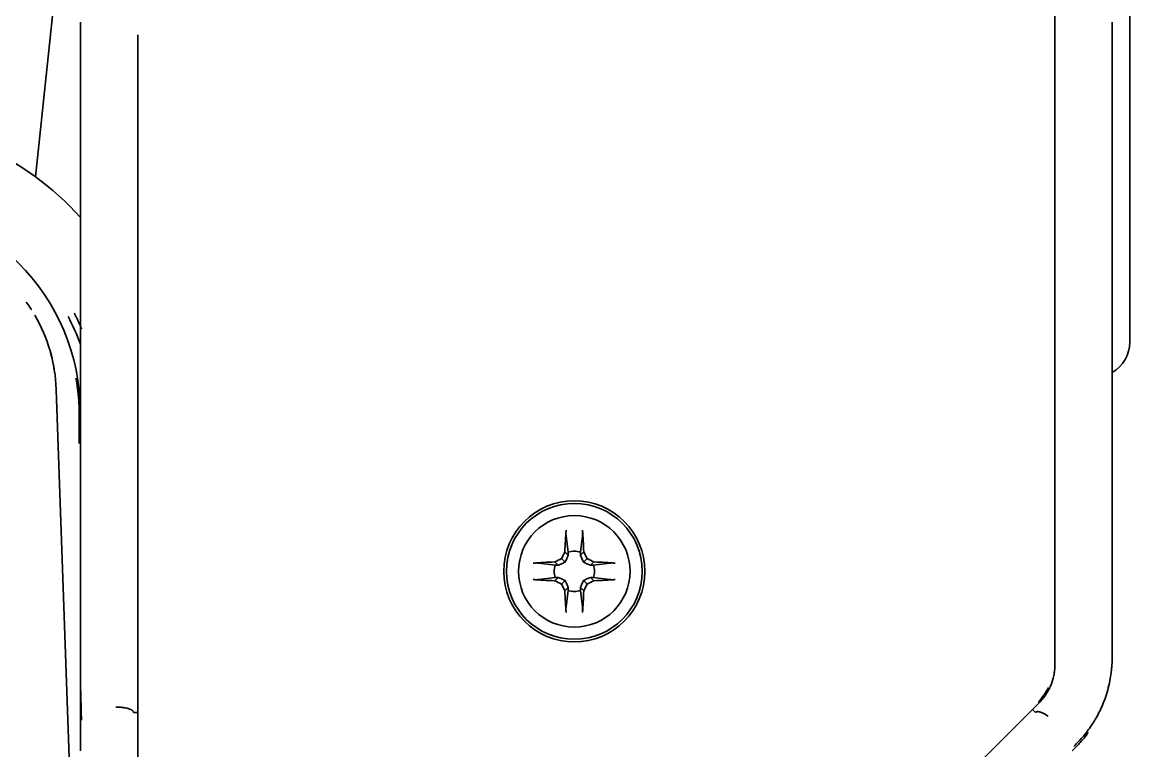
# Model space of a CAD drawing. Header units: inches. Extents: x 786 to 5593, y 691 to 5453.
# Drawn here: x 4191.9 to 4254.7, y 5292.5 to 5333.8 of the extents above; entities that cross this region are included whole.
import ezdxf

# ---------------------------------------------------------------- set-up
doc = ezdxf.new("R2010")
doc.units = ezdxf.units.IN
doc.layers.add('1', color=7, linetype='Continuous', true_color=0xffffff)
doc.layers.add('4', color=7, linetype='Continuous', true_color=0xffffff)

msp = doc.modelspace()

# ---------------------------------------------------------------- linework, layer by layer
at = {"layer": '1', "color": 7, "linetype": 'Continuous', "lineweight": 35}
for p, q in [((4254.74, 5381.676), (4254.74, 5315.676)), ((4194.142, 5338.896), (4192.685, 5325.039)), ((4195.24, 5298.563), (4195.24, 5333.808)), ((4253.74, 5333.808), (4253.74, 5298.563)), ((4198.491, 5297.87), (4198.491, 5333.08)), ((4198.491, 5333.08), (4198.491, 5333.08)), ((4250.49, 5297.87), (4250.49, 5333.08)), ((4222.89, 5303.766), (4222.772, 5304.689)), ((4223.59, 5303.766), (4223.708, 5304.689)), ((4222.893, 5303.592), (4222.705, 5303.78)), ((4223.586, 5303.592), (4223.775, 5303.78)), ((4222.15, 5303.026), (4221.228, 5303.144)), ((4222.324, 5303.023), (4222.136, 5303.211)), ((4222.722, 5303.194), (4222.519, 5303.397)), ((4223.758, 5303.194), (4223.96, 5303.397)), ((4224.155, 5303.023), (4224.344, 5303.211)), ((4224.33, 5303.026), (4225.252, 5303.144)), ((4222.15, 5302.326), (4221.228, 5302.208)), ((4222.324, 5302.33), (4222.136, 5302.141)), ((4224.155, 5302.33), (4224.344, 5302.141)), ((4224.33, 5302.326), (4225.252, 5302.208)), ((4222.722, 5302.158), (4222.519, 5301.956)), ((4222.893, 5301.761), (4222.705, 5301.572)), ((4223.586, 5301.761), (4223.775, 5301.572)), ((4223.758, 5302.158), (4223.96, 5301.956)), ((4222.89, 5301.586), (4222.772, 5300.664)), ((4223.59, 5301.586), (4223.708, 5300.664)), ((4198.491, 5297.87), (4198.491, 5297.87)), ((4198.492, 5296.529), (4198.492, 5287.942)), ((4241.619, 5287.252), (4249.608, 5295.241)), ((4249.222, 5294.853), (4249.394, 5294.679)), ((4195.24, 5292.501), (4195.24, 5294.233)), ((4198.489, 5294.677), (4198.247, 5294.676)), ((4251.672, 5292.708), (4251.464, 5292.501))]:
    msp.add_line(p, q, dxfattribs=at)
for radius in [4, 3.85, 3.16]:
    msp.add_circle((4223.24, 5302.676), radius, dxfattribs=at)
for centre, radius, start, end in [((4252.74, 5315.676), 2, 300.00094, 0), ((4223.24, 5302.676), 1.145, 72.20111, 107.79889), ((4223.24, 5302.676), 1.145, 162.20111, 197.79889), ((4223.24, 5302.676), 1.145, 342.20111, 17.79889), ((4223.24, 5302.676), 1.145, 252.20111, 287.79889)]:
    msp.add_arc(centre, radius, start, end, dxfattribs=at)
for centre, major_axis, ratio, start_param, end_param in [((4222.943, 5302.681), (0.065, 3.728), 0.072244, 0.900133, 1.272854), ((4223.536, 5302.681), (0.065, -3.728), 0.072244, 1.868738, 2.24146), ((4222.686, 5302.935), (1.559, 3.344), 0.094201, 1.359315, 1.476181), ((4223.794, 5302.935), (1.559, -3.344), 0.094201, 1.665412, 1.782277), ((4223.235, 5302.973), (3.728, 0.065), 0.072244, 1.868738, 2.24146), ((4222.981, 5303.23), (3.344, 1.559), 0.094201, 1.665412, 1.782277), ((4223.498, 5303.23), (3.344, -1.559), 0.094201, 1.359315, 1.476181), ((4223.245, 5302.973), (3.728, -0.065), 0.072244, 0.900133, 1.272854), ((4223.235, 5302.38), (-3.728, 0.065), 0.072244, 0.900133, 1.272854), ((4222.981, 5302.122), (-3.344, 1.559), 0.094201, 1.359315, 1.476181), ((4222.686, 5302.418), (-1.559, 3.344), 0.094201, 1.665412, 1.782277), ((4223.794, 5302.418), (-1.559, -3.344), 0.094201, 1.359315, 1.476181), ((4223.498, 5302.122), (-3.344, -1.559), 0.094201, 1.665412, 1.782277), ((4223.245, 5302.38), (-3.728, -0.065), 0.072244, 1.868738, 2.24146), ((4222.943, 5302.671), (-0.065, 3.728), 0.072244, 1.868738, 2.24146), ((4223.536, 5302.671), (-0.065, -3.728), 0.072244, 0.900133, 1.272854)]:
    msp.add_ellipse(centre, major_axis=major_axis, ratio=ratio, start_param=start_param, end_param=end_param, dxfattribs=at)
for points, knots in [([(4250.49, 5333.08), (4250.49, 5333.129), (4250.49, 5333.198), (4250.49, 5333.372), (4250.49, 5333.487), (4250.49, 5333.714), (4250.49, 5333.799), (4250.49, 5333.967), (4250.49, 5334.038), (4250.49, 5334.174), (4250.49, 5334.254), (4250.49, 5334.373), (4250.49, 5334.413), (4250.49, 5334.495), (4250.49, 5334.529), (4250.49, 5334.631), (4250.49, 5334.693), (4250.49, 5334.787), (4250.49, 5334.827), (4250.49, 5334.933), (4250.49, 5334.98), (4250.49, 5335.008)], [0, 0, 0, 0, 0.125, 0.125, 0.25, 0.25, 0.375, 0.375, 0.5, 0.5, 0.625, 0.625, 0.6875, 0.6875, 0.75, 0.75, 0.8125, 0.8125, 0.875, 0.875, 1, 1, 1, 1]), ([(4222.772, 5304.689), (4222.771, 5304.695), (4222.77, 5304.704), (4222.769, 5304.718), (4222.769, 5304.724), (4222.768, 5304.735), (4222.768, 5304.746), (4222.767, 5304.759), (4222.767, 5304.772), (4222.767, 5304.779), (4222.767, 5304.8), (4222.767, 5304.814), (4222.767, 5304.837), (4222.767, 5304.844), (4222.767, 5304.86), (4222.767, 5304.875), (4222.767, 5304.89), (4222.768, 5304.905), (4222.768, 5304.913), (4222.769, 5304.935), (4222.769, 5304.949), (4222.771, 5304.977), (4222.772, 5304.99), (4222.773, 5305.002)], [0, 0, 0, 0, 0.125, 0.125, 0.1875, 0.1875, 0.25, 0.3125, 0.3125, 0.375, 0.375, 0.5, 0.5, 0.5625, 0.5625, 0.625, 0.6875, 0.6875, 0.75, 0.75, 0.875, 0.875, 1, 1, 1, 1]), ([(4223.707, 5305.002), (4223.708, 5304.99), (4223.709, 5304.977), (4223.71, 5304.95), (4223.711, 5304.935), (4223.712, 5304.905), (4223.712, 5304.89), (4223.713, 5304.867), (4223.713, 5304.86), (4223.713, 5304.844), (4223.713, 5304.829), (4223.713, 5304.815), (4223.713, 5304.8), (4223.713, 5304.793), (4223.713, 5304.772), (4223.712, 5304.759), (4223.712, 5304.741), (4223.711, 5304.735), (4223.711, 5304.724), (4223.71, 5304.713), (4223.709, 5304.704), (4223.709, 5304.696), (4223.708, 5304.692), (4223.708, 5304.689)], [0, 0, 0, 0, 0.125, 0.125, 0.25, 0.25, 0.375, 0.375, 0.4375, 0.4375, 0.5, 0.5625, 0.5625, 0.625, 0.625, 0.75, 0.75, 0.8125, 0.8125, 0.875, 0.9375, 0.9375, 1, 1, 1, 1]), ([(4222.893, 5303.592), (4222.866, 5303.527), (4222.838, 5303.461), (4222.781, 5303.329), (4222.752, 5303.262), (4222.722, 5303.194)], [0, 0, 0, 0, 0.5, 0.5, 1, 1, 1, 1]), ([(4223.758, 5303.194), (4223.728, 5303.262), (4223.699, 5303.329), (4223.642, 5303.461), (4223.614, 5303.527), (4223.586, 5303.592)], [0, 0, 0, 0, 0.5, 0.5, 1, 1, 1, 1]), ([(4220.914, 5303.143), (4220.926, 5303.144), (4220.939, 5303.145), (4220.966, 5303.147), (4220.981, 5303.147), (4221.011, 5303.148), (4221.026, 5303.149), (4221.049, 5303.149), (4221.056, 5303.149), (4221.072, 5303.149), (4221.087, 5303.149), (4221.101, 5303.149), (4221.116, 5303.149), (4221.123, 5303.149), (4221.144, 5303.149), (4221.157, 5303.149), (4221.175, 5303.148), (4221.181, 5303.148), (4221.192, 5303.147), (4221.203, 5303.146), (4221.212, 5303.146), (4221.22, 5303.145), (4221.224, 5303.145), (4221.228, 5303.144)], [0, 0, 0, 0, 0.125, 0.125, 0.25, 0.25, 0.375, 0.375, 0.4375, 0.4375, 0.5, 0.5625, 0.5625, 0.625, 0.625, 0.75, 0.75, 0.8125, 0.8125, 0.875, 0.9375, 0.9375, 1, 1, 1, 1]), ([(4222.722, 5303.194), (4222.654, 5303.164), (4222.587, 5303.135), (4222.455, 5303.078), (4222.389, 5303.05), (4222.324, 5303.023)], [0, 0, 0, 0, 0.5, 0.5, 1, 1, 1, 1]), ([(4224.155, 5303.023), (4224.09, 5303.05), (4224.025, 5303.078), (4223.893, 5303.135), (4223.826, 5303.164), (4223.758, 5303.194)], [0, 0, 0, 0, 0.5, 0.5, 1, 1, 1, 1]), ([(4225.252, 5303.144), (4225.259, 5303.145), (4225.267, 5303.146), (4225.282, 5303.147), (4225.287, 5303.147), (4225.298, 5303.148), (4225.31, 5303.148), (4225.323, 5303.149), (4225.336, 5303.149), (4225.343, 5303.149), (4225.364, 5303.149), (4225.378, 5303.149), (4225.4, 5303.149), (4225.408, 5303.149), (4225.423, 5303.149), (4225.439, 5303.149), (4225.454, 5303.149), (4225.469, 5303.148), (4225.476, 5303.148), (4225.499, 5303.147), (4225.513, 5303.147), (4225.54, 5303.145), (4225.553, 5303.144), (4225.565, 5303.143)], [0, 0, 0, 0, 0.125, 0.125, 0.1875, 0.1875, 0.25, 0.3125, 0.3125, 0.375, 0.375, 0.5, 0.5, 0.5625, 0.5625, 0.625, 0.6875, 0.6875, 0.75, 0.75, 0.875, 0.875, 1, 1, 1, 1]), ([(4222.324, 5302.33), (4222.389, 5302.302), (4222.455, 5302.274), (4222.587, 5302.217), (4222.654, 5302.188), (4222.722, 5302.158)], [0, 0, 0, 0, 0.5, 0.5, 1, 1, 1, 1]), ([(4223.758, 5302.158), (4223.826, 5302.188), (4223.893, 5302.217), (4224.025, 5302.274), (4224.09, 5302.302), (4224.155, 5302.33)], [0, 0, 0, 0, 0.5, 0.5, 1, 1, 1, 1]), ([(4221.228, 5302.208), (4221.221, 5302.207), (4221.212, 5302.207), (4221.198, 5302.206), (4221.192, 5302.205), (4221.181, 5302.205), (4221.17, 5302.204), (4221.157, 5302.204), (4221.144, 5302.203), (4221.137, 5302.203), (4221.116, 5302.203), (4221.102, 5302.203), (4221.079, 5302.203), (4221.072, 5302.203), (4221.056, 5302.203), (4221.041, 5302.203), (4221.026, 5302.204), (4221.011, 5302.204), (4221.003, 5302.204), (4220.981, 5302.205), (4220.967, 5302.206), (4220.939, 5302.207), (4220.926, 5302.208), (4220.914, 5302.209)], [0, 0, 0, 0, 0.125, 0.125, 0.1875, 0.1875, 0.25, 0.3125, 0.3125, 0.375, 0.375, 0.5, 0.5, 0.5625, 0.5625, 0.625, 0.6875, 0.6875, 0.75, 0.75, 0.875, 0.875, 1, 1, 1, 1]), ([(4222.722, 5302.158), (4222.752, 5302.09), (4222.781, 5302.023), (4222.838, 5301.891), (4222.866, 5301.826), (4222.893, 5301.761)], [0, 0, 0, 0, 0.5, 0.5, 1, 1, 1, 1]), ([(4223.586, 5301.761), (4223.614, 5301.826), (4223.642, 5301.891), (4223.699, 5302.023), (4223.728, 5302.09), (4223.758, 5302.158)], [0, 0, 0, 0, 0.5, 0.5, 1, 1, 1, 1]), ([(4225.565, 5302.209), (4225.553, 5302.208), (4225.541, 5302.207), (4225.513, 5302.206), (4225.499, 5302.205), (4225.469, 5302.204), (4225.454, 5302.204), (4225.431, 5302.203), (4225.423, 5302.203), (4225.408, 5302.203), (4225.393, 5302.203), (4225.378, 5302.203), (4225.364, 5302.203), (4225.357, 5302.203), (4225.336, 5302.203), (4225.323, 5302.204), (4225.304, 5302.204), (4225.298, 5302.205), (4225.287, 5302.205), (4225.277, 5302.206), (4225.268, 5302.207), (4225.259, 5302.207), (4225.256, 5302.208), (4225.252, 5302.208)], [0, 0, 0, 0, 0.125, 0.125, 0.25, 0.25, 0.375, 0.375, 0.4375, 0.4375, 0.5, 0.5625, 0.5625, 0.625, 0.625, 0.75, 0.75, 0.8125, 0.8125, 0.875, 0.9375, 0.9375, 1, 1, 1, 1]), ([(4222.773, 5300.351), (4222.772, 5300.363), (4222.771, 5300.376), (4222.77, 5300.403), (4222.769, 5300.417), (4222.768, 5300.447), (4222.767, 5300.462), (4222.767, 5300.485), (4222.767, 5300.493), (4222.767, 5300.508), (4222.767, 5300.523), (4222.767, 5300.538), (4222.767, 5300.552), (4222.767, 5300.559), (4222.767, 5300.58), (4222.767, 5300.593), (4222.768, 5300.612), (4222.768, 5300.618), (4222.769, 5300.629), (4222.77, 5300.639), (4222.77, 5300.648), (4222.771, 5300.657), (4222.771, 5300.66), (4222.772, 5300.664)], [0, 0, 0, 0, 0.125, 0.125, 0.25, 0.25, 0.375, 0.375, 0.4375, 0.4375, 0.5, 0.5625, 0.5625, 0.625, 0.625, 0.75, 0.75, 0.8125, 0.8125, 0.875, 0.9375, 0.9375, 1, 1, 1, 1]), ([(4223.708, 5300.664), (4223.709, 5300.657), (4223.709, 5300.649), (4223.71, 5300.634), (4223.711, 5300.629), (4223.711, 5300.618), (4223.712, 5300.606), (4223.712, 5300.593), (4223.713, 5300.58), (4223.713, 5300.573), (4223.713, 5300.552), (4223.713, 5300.538), (4223.713, 5300.516), (4223.713, 5300.508), (4223.713, 5300.493), (4223.713, 5300.477), (4223.712, 5300.462), (4223.712, 5300.447), (4223.712, 5300.44), (4223.711, 5300.417), (4223.71, 5300.403), (4223.709, 5300.376), (4223.708, 5300.363), (4223.707, 5300.351)], [0, 0, 0, 0, 0.125, 0.125, 0.1875, 0.1875, 0.25, 0.3125, 0.3125, 0.375, 0.375, 0.5, 0.5, 0.5625, 0.5625, 0.625, 0.6875, 0.6875, 0.75, 0.75, 0.875, 0.875, 1, 1, 1, 1]), ([(4195.24, 5294.233), (4195.24, 5294.244), (4195.24, 5294.267), (4195.24, 5294.303), (4195.24, 5294.34), (4195.24, 5294.377), (4195.24, 5294.415), (4195.24, 5294.454), (4195.24, 5294.494), (4195.24, 5294.534), (4195.24, 5294.575), (4195.24, 5294.617), (4195.24, 5294.66), (4195.24, 5294.703), (4195.24, 5294.748), (4195.24, 5294.792), (4195.24, 5294.838), (4195.24, 5294.884), (4195.24, 5294.931), (4195.24, 5294.979), (4195.24, 5295.042), (4195.24, 5295.127), (4195.24, 5295.239), (4195.24, 5295.371), (4195.24, 5295.569), (4195.24, 5295.801), (4195.24, 5296.054), (4195.24, 5296.323), (4195.24, 5296.627), (4195.24, 5296.962), (4195.24, 5297.216), (4195.24, 5297.41), (4195.24, 5297.562), (4195.24, 5297.731), (4195.24, 5297.877), (4195.24, 5297.993), (4195.24, 5298.072), (4195.24, 5298.146), (4195.24, 5298.216), (4195.24, 5298.28), (4195.24, 5298.34), (4195.24, 5298.394), (4195.24, 5298.443), (4195.24, 5298.488), (4195.24, 5298.527), (4195.24, 5298.552), (4195.24, 5298.563)], [0, 0, 0, 0, 0.013179, 0.026356, 0.039529, 0.0527, 0.065868, 0.079034, 0.092197, 0.105359, 0.118519, 0.131676, 0.144832, 0.157987, 0.171139, 0.184291, 0.19744, 0.210588, 0.223735, 0.23688, 0.250024, 0.275281, 0.304535, 0.337783, 0.375028, 0.449528, 0.500014, 0.545331, 0.624998, 0.691882, 0.749985, 0.776818, 0.806595, 0.839319, 0.87499, 0.891178, 0.906401, 0.92066, 0.933954, 0.946284, 0.957649, 0.96805, 0.977485, 0.985955, 0.99346, 1, 1, 1, 1]), ([(4253.74, 5297.78), (4253.74, 5297.791), (4253.74, 5297.815), (4253.74, 5297.85), (4253.74, 5297.884), (4253.74, 5297.918), (4253.74, 5297.952), (4253.74, 5297.984), (4253.74, 5298.016), (4253.74, 5298.048), (4253.74, 5298.078), (4253.74, 5298.109), (4253.74, 5298.138), (4253.74, 5298.167), (4253.74, 5298.195), (4253.74, 5298.223), (4253.74, 5298.25), (4253.74, 5298.277), (4253.74, 5298.303), (4253.74, 5298.328), (4253.74, 5298.352), (4253.74, 5298.376), (4253.74, 5298.399), (4253.74, 5298.422), (4253.74, 5298.444), (4253.74, 5298.465), (4253.74, 5298.486), (4253.74, 5298.506), (4253.74, 5298.526), (4253.74, 5298.545), (4253.74, 5298.557), (4253.74, 5298.563)], [0, 0, 0, 0, 0.045822, 0.090837, 0.135046, 0.178447, 0.221042, 0.262828, 0.303807, 0.343977, 0.383338, 0.42189, 0.459633, 0.496565, 0.532688, 0.567999, 0.602498, 0.636186, 0.669061, 0.701124, 0.732373, 0.762807, 0.792428, 0.821233, 0.849223, 0.876396, 0.902752, 0.928292, 0.953013, 0.976916, 1, 1, 1, 1]), ([(4198.491, 5297.87), (4198.491, 5297.816), (4198.491, 5297.762), (4198.491, 5297.653), (4198.491, 5297.599), (4198.491, 5297.491), (4198.491, 5297.438), (4198.491, 5297.331), (4198.491, 5297.277), (4198.491, 5297.172), (4198.491, 5297.119), (4198.492, 5297.015), (4198.492, 5296.963), (4198.492, 5296.861), (4198.492, 5296.811), (4198.492, 5296.711), (4198.492, 5296.661), (4198.492, 5296.613)], [0, 0, 0, 0, 0.125, 0.125, 0.25, 0.25, 0.375, 0.375, 0.5, 0.5, 0.625, 0.625, 0.75, 0.75, 0.875, 0.875, 1, 1, 1, 1]), ([(4198.492, 5296.529), (4198.492, 5296.555), (4198.492, 5296.581), (4198.492, 5296.634), (4198.492, 5296.661), (4198.492, 5296.742), (4198.492, 5296.796), (4198.492, 5296.905), (4198.492, 5296.96), (4198.491, 5297.071), (4198.491, 5297.127), (4198.491, 5297.24), (4198.491, 5297.297), (4198.491, 5297.41), (4198.491, 5297.468), (4198.491, 5297.582), (4198.491, 5297.669), (4198.491, 5297.755), (4198.491, 5297.813), (4198.491, 5297.842), (4198.491, 5297.87)], [0, 0, 0, 0, 0.0625, 0.0625, 0.125, 0.125, 0.25, 0.25, 0.375, 0.375, 0.5, 0.5, 0.625, 0.625, 0.75, 0.75, 0.875, 0.9375, 0.9375, 1, 1, 1, 1]), ([(4249.614, 5295.247), (4249.683, 5295.315), (4249.748, 5295.387), (4249.87, 5295.537), (4249.928, 5295.614), (4250.036, 5295.776), (4250.086, 5295.859), (4250.156, 5295.989), (4250.178, 5296.032), (4250.22, 5296.121), (4250.241, 5296.167), (4250.335, 5296.394), (4250.392, 5296.581), (4250.45, 5296.867), (4250.464, 5296.963), (4250.479, 5297.109), (4250.483, 5297.157), (4250.488, 5297.254), (4250.49, 5297.303), (4250.49, 5297.351)], [0, 0, 0, 0, 0.125, 0.125, 0.25, 0.25, 0.375, 0.375, 0.4375, 0.4375, 0.5, 0.5, 0.75, 0.75, 0.875, 0.875, 0.9375, 0.9375, 1, 1, 1, 1]), ([(4253.734, 5297.782), (4253.734, 5297.605), (4253.726, 5297.428), (4253.705, 5297.163), (4253.697, 5297.074), (4253.676, 5296.899), (4253.664, 5296.811), (4253.623, 5296.549), (4253.556, 5296.203), (4253.462, 5295.862), (4253.409, 5295.693)], [0, 0, 0, 0, 0.25, 0.25, 0.375, 0.375, 0.5, 0.5, 0.75, 1, 1, 1, 1]), ([(4253.74, 5297.78), (4253.74, 5297.77), (4253.74, 5297.76), (4253.74, 5297.741), (4253.74, 5297.732), (4253.74, 5297.704), (4253.74, 5297.686), (4253.739, 5297.661), (4253.739, 5297.653), (4253.739, 5297.636), (4253.739, 5297.629), (4253.739, 5297.605), (4253.739, 5297.591), (4253.738, 5297.577)], [0, 0, 0, 0, 0.125, 0.125, 0.25, 0.25, 0.5, 0.5, 0.625, 0.625, 0.75, 0.75, 1, 1, 1, 1]), ([(4250.122, 5296.098), (4250.048, 5295.942), (4249.963, 5295.796), (4249.769, 5295.519), (4249.661, 5295.39), (4249.541, 5295.268)], [0, 0, 0, 0, 0.5, 0.5, 1, 1, 1, 1]), ([(4195.295, 5294.234), (4195.294, 5294.267), (4195.292, 5294.3), (4195.29, 5294.366), (4195.287, 5294.466), (4195.284, 5294.566), (4195.278, 5294.77), (4195.274, 5294.908), (4195.27, 5295.118), (4195.268, 5295.224), (4195.266, 5295.331), (4195.265, 5295.403), (4195.264, 5295.439), (4195.261, 5295.62), (4195.259, 5295.765), (4195.258, 5295.911)], [0, 0, 0, 0, 0.0625, 0.0625, 0.125, 0.25, 0.25, 0.5, 0.5, 0.625, 0.6875, 0.6875, 0.75, 0.75, 1, 1, 1, 1]), ([(4253.409, 5295.693), (4253.362, 5295.543), (4253.31, 5295.397), (4253.197, 5295.111), (4253.136, 5294.97), (4253.007, 5294.695), (4252.937, 5294.561), (4252.846, 5294.396), (4252.827, 5294.363), (4252.789, 5294.298), (4252.77, 5294.265), (4252.712, 5294.169), (4252.673, 5294.106), (4252.553, 5293.919), (4252.47, 5293.8), (4252.299, 5293.569), (4252.212, 5293.459), (4252.032, 5293.245), (4251.94, 5293.142), (4251.752, 5292.943), (4251.656, 5292.848), (4251.559, 5292.756)], [0, 0, 0, 0, 0.125, 0.125, 0.25, 0.25, 0.375, 0.375, 0.40625, 0.40625, 0.4375, 0.4375, 0.5, 0.5, 0.625, 0.625, 0.75, 0.75, 0.875, 0.875, 1, 1, 1, 1]), ([(4198.247, 5294.677), (4198.246, 5294.697), (4198.239, 5294.717), (4198.219, 5294.747), (4198.211, 5294.756), (4198.192, 5294.776), (4198.18, 5294.785), (4198.142, 5294.813), (4198.111, 5294.831), (4198.066, 5294.852), (4198.056, 5294.856), (4198.037, 5294.864), (4198.027, 5294.868), (4197.995, 5294.88), (4197.973, 5294.887), (4197.904, 5294.909), (4197.854, 5294.921), (4197.786, 5294.935), (4197.772, 5294.938), (4197.744, 5294.943), (4197.701, 5294.95), (4197.628, 5294.961), (4197.567, 5294.968), (4197.521, 5294.972), (4197.505, 5294.973), (4197.473, 5294.976), (4197.457, 5294.977), (4197.409, 5294.98), (4197.377, 5294.981), (4197.328, 5294.983), (4197.311, 5294.983), (4197.279, 5294.984), (4197.263, 5294.984), (4197.247, 5294.984)], [0, 0, 0, 0, 0.125, 0.125, 0.1875, 0.1875, 0.25, 0.25, 0.375, 0.375, 0.40625, 0.40625, 0.4375, 0.4375, 0.5, 0.5, 0.625, 0.625, 0.65625, 0.65625, 0.6875, 0.75, 0.8125, 0.8125, 0.84375, 0.84375, 0.875, 0.875, 0.9375, 0.9375, 0.96875, 0.96875, 1, 1, 1, 1]), ([(4249.395, 5294.679), (4249.408, 5294.692), (4249.44, 5294.712), (4249.482, 5294.721), (4249.517, 5294.723), (4249.53, 5294.723), (4249.555, 5294.722), (4249.569, 5294.72), (4249.61, 5294.714), (4249.639, 5294.707), (4249.686, 5294.692), (4249.702, 5294.687), (4249.735, 5294.674), (4249.752, 5294.667), (4249.803, 5294.644), (4249.838, 5294.626), (4249.892, 5294.596), (4249.911, 5294.585), (4249.948, 5294.563), (4249.967, 5294.551), (4249.995, 5294.532), (4250.009, 5294.522), (4250.024, 5294.512), (4250.033, 5294.506), (4250.038, 5294.502), (4250.061, 5294.485), (4250.08, 5294.472), (4250.099, 5294.457)], [0, 0, 0, 0, 0.125, 0.25, 0.25, 0.3125, 0.3125, 0.375, 0.375, 0.5, 0.5, 0.5625, 0.5625, 0.625, 0.625, 0.75, 0.75, 0.8125, 0.8125, 0.875, 0.875, 0.90625, 0.921875, 0.921875, 0.9375, 0.9375, 1, 1, 1, 1]), ([(4251.707, 5292.744), (4251.859, 5292.896), (4252.005, 5293.058), (4252.226, 5293.327), (4252.306, 5293.429), (4252.382, 5293.533)], [0, 0, 0, 0, 0.631014, 0.631014, 1, 1, 1, 1])]:
    msp.add_open_spline(points, degree=3, knots=knots, dxfattribs=at)
for points, degree in [([(4222.89, 5303.766), (4222.891, 5303.708), (4222.892, 5303.65), (4222.893, 5303.592)], 3), ([(4223.586, 5303.592), (4223.588, 5303.65), (4223.589, 5303.708), (4223.59, 5303.766)], 3), ([(4222.324, 5303.023), (4222.266, 5303.024), (4222.208, 5303.025), (4222.15, 5303.026)], 3), ([(4224.33, 5303.026), (4224.272, 5303.025), (4224.214, 5303.024), (4224.155, 5303.023)], 3), ([(4222.15, 5302.326), (4222.208, 5302.327), (4222.266, 5302.328), (4222.324, 5302.33)], 3), ([(4224.155, 5302.33), (4224.214, 5302.328), (4224.272, 5302.327), (4224.33, 5302.326)], 3), ([(4222.893, 5301.761), (4222.892, 5301.702), (4222.891, 5301.644), (4222.89, 5301.586)], 3), ([(4223.59, 5301.586), (4223.589, 5301.644), (4223.588, 5301.702), (4223.586, 5301.761)], 3), ([(4250.49, 5297.379), (4250.49, 5297.541), (4250.49, 5297.706), (4250.49, 5297.87)], 3), ([(4198.491, 5296.604), (4198.491, 5296.544), (4198.491, 5296.485)], 2), ([(4249.614, 5295.247), (4249.612, 5295.245), (4249.61, 5295.243), (4249.608, 5295.241)], 3), ([(4198.247, 5294.676), (4198.247, 5294.676), (4198.247, 5294.676), (4198.247, 5294.677)], 3), ([(4249.395, 5294.679), (4249.394, 5294.679), (4249.394, 5294.679), (4249.394, 5294.679)], 3), ([(4251.707, 5292.744), (4251.695, 5292.731), (4251.683, 5292.719), (4251.672, 5292.708)], 3)]:
    msp.add_open_spline(points, degree=degree, dxfattribs=at)
at = {"layer": '4', "color": 7, "linetype": 'Continuous', "lineweight": 35}
msp.add_line((4194.885, 5283.676), (4193.861, 5312.99), dxfattribs=at)
msp.add_line((4194.885, 5283.676), (4193.861, 5312.99), dxfattribs=at)
for centre, radius, start in [((4182.99, 5311.676), 16.509, 42.09725), ((4183.24, 5311.676), 11.991, 0)]:
    msp.add_arc(centre, radius, start, 90, dxfattribs=at)
for centre, major_axis, ratio, start_param, end_param in [((4184.867, 5312.676), (-7.859, -4.386), 1, 2.667634, 3.159507), ((4181.028, 5317.229), (-14.073, 7.603), 0.593937, 3.730215, 3.870663), ((4195.083, 5309.927), (0, -5), 0.017453, 1.570872, 1.928277)]:
    msp.add_ellipse(centre, major_axis=major_axis, ratio=ratio, start_param=start_param, end_param=end_param, dxfattribs=at)
for points, knots in [([(4192.464, 5317.501), (4192.455, 5317.516), (4192.359, 5317.665), (4192.259, 5317.812), (4192.165, 5317.943)], [0, 0, 0, 0, 0.094529, 1, 1, 1, 1]), ([(4192.464, 5317.501), (4192.455, 5317.516), (4192.359, 5317.665), (4192.259, 5317.812), (4192.165, 5317.943)], [0, 0, 0, 0, 0.094529, 1, 1, 1, 1]), ([(4194.885, 5317.315), (4194.894, 5317.297), (4194.912, 5317.262), (4194.939, 5317.209), (4194.965, 5317.156), (4194.992, 5317.103), (4195.017, 5317.05), (4195.043, 5316.997), (4195.068, 5316.944), (4195.093, 5316.891), (4195.118, 5316.838), (4195.142, 5316.786), (4195.166, 5316.733), (4195.19, 5316.68), (4195.213, 5316.628), (4195.236, 5316.575), (4195.259, 5316.523), (4195.281, 5316.471), (4195.296, 5316.437), (4195.303, 5316.42)], [0, 0, 0, 0, 0.060356, 0.120531, 0.180524, 0.240337, 0.29997, 0.359424, 0.418698, 0.477793, 0.536709, 0.595448, 0.654009, 0.712393, 0.770601, 0.828632, 0.886487, 0.944167, 1, 1, 1, 1]), ([(4195.164, 5311.676), (4195.164, 5311.77), (4195.162, 5311.863), (4195.155, 5312.101), (4195.148, 5312.245), (4195.123, 5312.611), (4195.101, 5312.826), (4195.049, 5313.241), (4195.017, 5313.44), (4194.984, 5313.625)], [0, 0, 0, 0, 0.128205, 0.128205, 0.333333, 0.333333, 0.661538, 0.661538, 1, 1, 1, 1])]:
    msp.add_open_spline(points, degree=3, knots=knots, dxfattribs=at)
msp.add_open_spline([(4193.796, 5313.808), (4193.742, 5314.232), (4193.657, 5314.653), (4193.544, 5315.065)], degree=3, dxfattribs=at)
msp.add_open_spline([(4193.796, 5313.808), (4193.742, 5314.232), (4193.657, 5314.653), (4193.544, 5315.065)], degree=3, dxfattribs=at)

doc.saveas('drawing.dxf')
